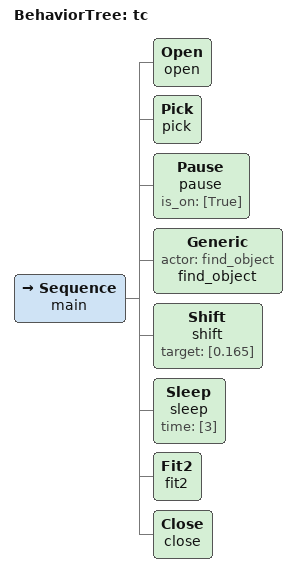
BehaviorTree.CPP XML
<root>
    <BehaviorTree ID="tc">
    <Sequence name="main">
        <Open name="open"/>
        <Pick name="pick"/>
        <Pause name="pause" is_on="[True]"/>
        <Generic actor="find_object" name="find_object"/>
        <Shift name="shift" target="[0.165]"/>
        <Sleep name="sleep" time="[3]"/>
        <Fit2 name="fit2"/>
        <Close name="close"/>
    </Sequence>
    </BehaviorTree>
</root>
